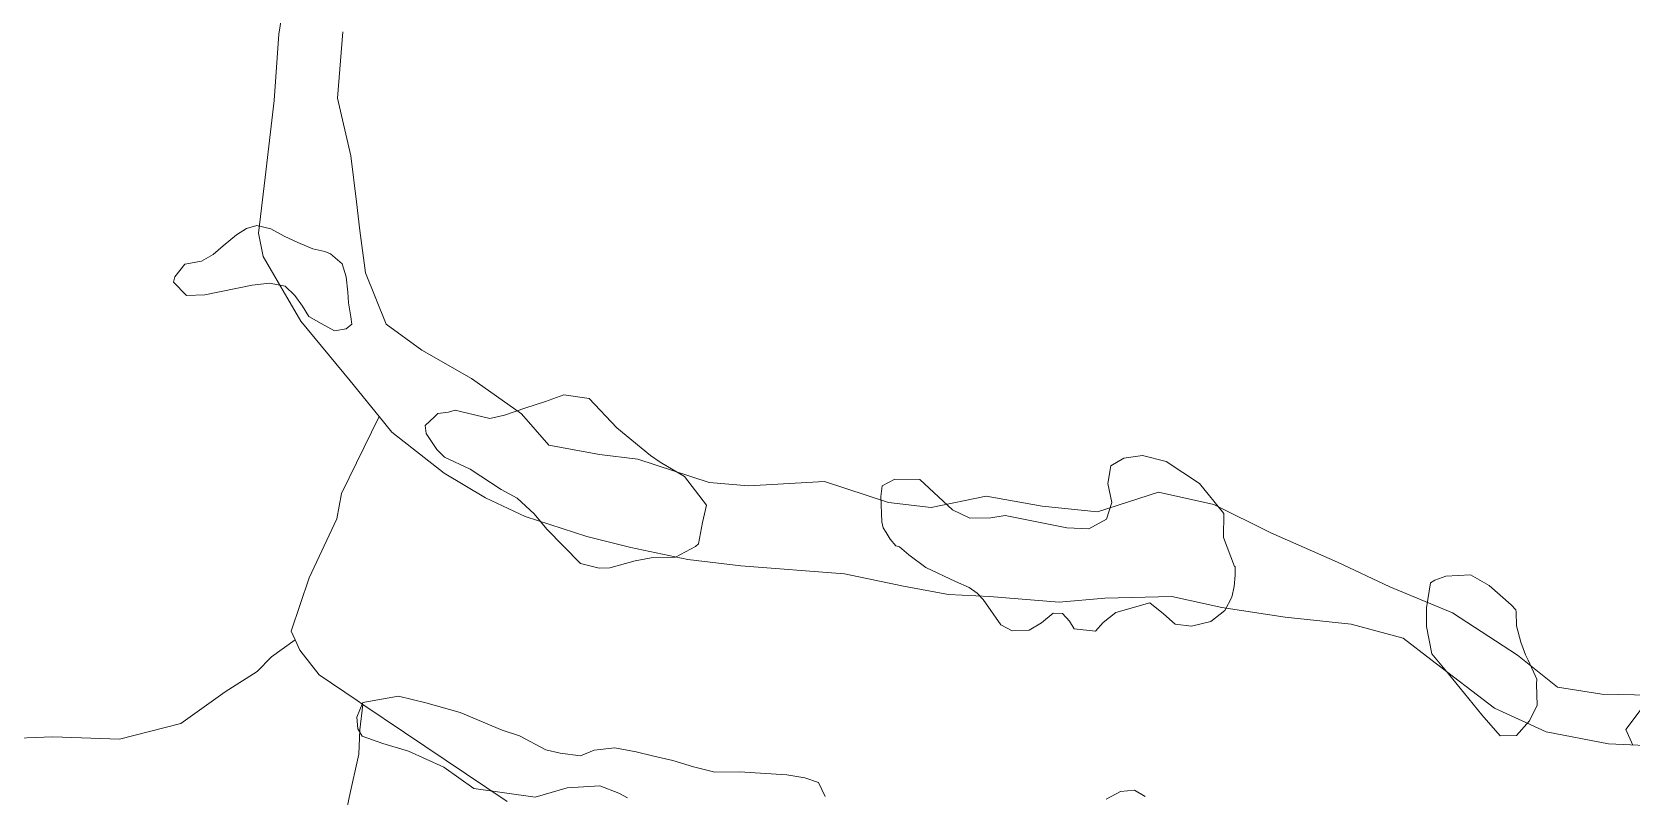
# Model space of a CAD drawing. Header units: metres. Extents: x 4652992 to 4879070, y 2074171 to 2309877.
# Drawn here: x 4653983.8 to 4654093.3, y 2308047.3 to 2308099.7 of the extents above; entities that cross this region are included whole.
import ezdxf

# ---------------------------------------------------------------- set-up
doc = ezdxf.new("R2010")
doc.units = ezdxf.units.M
doc.header["$MEASUREMENT"] = 0
for name, color, linetype, lineweight in [('Level 1', 2, 'Continuous', 0), ('Level 2', 6, 'Continuous', 0), ('Level 40', 1, 'Continuous', 0)]:
    doc.layers.add(name, color=color, linetype=linetype, lineweight=lineweight)

msp = doc.modelspace()

# ---------------------------------------------------------------- linework, layer by layer
at = {"layer": 'Level 1'}
for points in [[(4654016.321474, 2308046.956911, 1300), (4654009.28113, 2308051.699282, 1299), (4654006.436846, 2308053.613454, 1298.5136), (4654006.040721, 2308053.880042, 1298.4458), (4654003.434084, 2308055.63428, 1298), (4654002.118105, 2308057.32593, 1297.7125), (4654001.793787, 2308058.041917, 1297.5744), (4654001.530886, 2308058.622317, 1297.4625), (4654002.766909, 2308062.278506, 1297), (4654004.660708, 2308066.317507, 1295), (4654004.958132, 2308068.072878, 1294), (4654004.958132, 2308068.072878, 1293.95), (4654007.541461, 2308073.332071, 1291.658192)], [(4653961.408877, 2308034.042727, 1326), (4653963.107617, 2308036.947131, 1322.454742), (4653964.748896, 2308039.738448, 1320), (4653965.802355, 2308040.807614, 1319.493645), (4653966.990497, 2308042.281767, 1318.497538), (4653968.779909, 2308043.43091, 1317), (4653972.486696, 2308046.844912, 1313), (4653976.710879, 2308049.04529, 1311), (4653981.617495, 2308051.25928, 1308), (4653985.207522, 2308051.39728, 1306), (4653989.762551, 2308051.240143, 1304), (4653993.970227, 2308052.314717, 1303), (4653997.007693, 2308054.478274, 1301), (4653999.204104, 2308055.861696, 1299), (4654000.173708, 2308056.88373, 1298), (4654001.793787, 2308058.041917, 1297.4687)], [(4653982.575503, 2307989.364077, 1327), (4653984.150088, 2307993.400881, 1325), (4653984.598879, 2307996.577883, 1323), (4653985.008303, 2307998.349489, 1322), (4653987.950075, 2308002.174929, 1321), (4653989.853091, 2308006.141482, 1320), (4653991.779482, 2308008.823305, 1319), (4653992.335696, 2308011.983889, 1318), (4653992.62488, 2308014.379885, 1317), (4653992.934695, 2308017.159121, 1316), (4653992.768313, 2308021.006533, 1314), (4653993.38373, 2308022.831911, 1313), (4653995.033877, 2308025.112307, 1312), (4653997.097719, 2308026.888491, 1311), (4653999.392702, 2308029.946474, 1309), (4654000.727114, 2308032.380678, 1308), (4654003.619875, 2308039.95331, 1305), (4654004.473696, 2308042.207522, 1304), (4654005.483523, 2308047.23633, 1302), (4654006.1449, 2308050.21393, 1300), (4654006.230288, 2308051.878908, 1299), (4654006.436846, 2308053.613454, 1298.445824)]]:
    msp.add_polyline3d(points, dxfattribs=at)
at = {"layer": 'Level 2'}
for points in [[(4654095.7411, 2308050.7353, 1297.6738), (4654091.7157, 2308050.9215, 1297.0738), (4654087.4365, 2308051.7471, 1296.7363), (4654083.9123, 2308053.3487, 1296.6363), (4654079.5581, 2308056.7011, 1296.3238), (4654077.6505, 2308058.1473, 1296.0363), (4654074.1055, 2308059.1111, 1295.8738), (4654069.5667, 2308059.5981, 1295.7113), (4654065.2483, 2308060.2493, 1295.4113), (4654061.8095, 2308061.0051, 1295.2488), (4654057.2273, 2308060.8901, 1295.1613), (4654054.1097, 2308060.6239, 1295.1113), (4654049.3345, 2308061.0121, 1295.0613), (4654046.5185, 2308061.1357, 1294.9613), (4654043.4383, 2308061.7179, 1294.7238), (4654039.4047, 2308062.5485, 1294.4863), (4654032.3117, 2308063.0995, 1293.8488), (4654028.6783, 2308063.5327, 1293.5738), (4654024.7675, 2308064.3659, 1293.1988), (4654021.7557, 2308065.1159, 1292.7238), (4654017.5359, 2308066.4789, 1292.3488), (4654014.8291, 2308067.7711, 1292.1113), (4654011.9973, 2308069.4593, 1291.9613), (4654008.4081, 2308072.2695, 1291.7113), (4654007.5416, 2308073.3319, 1291.6582), (4654007.541461, 2308073.332071, 1291.658192), (4654005.5545, 2308075.7683, 1291.5363), (4654002.1947, 2308079.8725, 1291.4113), (4653999.6083, 2308084.2895, 1291.1363), (4653999.2953, 2308085.8913, 1291.0738), (4653999.7535, 2308089.7037, 1291.0738), (4654000.3575, 2308094.9825, 1290.9988), (4654000.6751, 2308099.5309, 1290.7863), (4654001.2659, 2308103.2519, 1290.6738)], [(4654005.0493, 2308099.6819, 1290.8061), (4654004.7027, 2308095.1291, 1291.0386), (4654005.6067, 2308091.1979, 1291.1125), (4654006.0017, 2308088.0425, 1291.1381), (4654006.2155, 2308086.0699, 1291.2506), (4654006.6071, 2308083.1725, 1291.4589), (4654008.0381, 2308079.6537, 1291.5619), (4654010.4657, 2308077.8699, 1291.7206), (4654013.8607, 2308075.9497, 1291.9362), (4654017.2985, 2308073.5185, 1292.1811), (4654019.1621, 2308071.3621, 1292.3242), (4654022.6415, 2308070.7419, 1292.8318), (4654025.2513, 2308070.4091, 1293.054), (4654030.1477, 2308068.8231, 1293.6162), (4654032.8287, 2308068.5961, 1293.8767), (4654038.0359, 2308068.8865, 1294.4606), (4654042.4157, 2308067.4475, 1294.7039), (4654045.3297, 2308067.0965, 1294.9836), (4654049.1123, 2308067.8781, 1295.0852), (4654052.9463, 2308067.2017, 1295.1449), (4654056.7329, 2308066.7989, 1295.1859), (4654060.9043, 2308068.1459, 1295.3086), (4654064.7007, 2308067.3015, 1295.4461), (4654068.5989, 2308065.3707, 1295.7006), (4654073.1583, 2308063.3607, 1295.8589), (4654076.7413, 2308061.6677, 1295.9978), (4654081.0225, 2308059.8979, 1296.2962), (4654085.4761, 2308056.9911, 1296.6911), (4654088.2301, 2308054.8033, 1296.7827), (4654091.2613, 2308054.3111, 1296.9849), (4654096.8323, 2308054.2111, 1298.0298)]]:
    msp.add_polyline3d(points, dxfattribs=at)
at = {"layer": 'Level 40', "color": 3}
for points in [[(4653993.466781, 2308082.546455, 1302.5637), (4653994.349645, 2308081.632693, 1302.9637), (4653995.621913, 2308081.674096, 1304.5637), (4653998.858723, 2308082.325233, 1303.3637), (4654000.028977, 2308082.472454, 1303.3637), (4654001.113487, 2308082.261398, 1303.3637), (4654001.769213, 2308081.613469, 1303.3637), (4654002.298327, 2308080.888174, 1303.3637), (4654002.725316, 2308080.187869, 1303.3637), (4654003.583087, 2308079.707275, 1303.3637), (4654004.491866, 2308079.214221, 1303.3637), (4654005.279964, 2308079.346537, 1303.3637), (4654005.667655, 2308079.667413, 1302.1637), (4654005.601344, 2308080.169208, 1302.1637), (4654005.451784, 2308081.128158, 1302.1637), (4654005.406591, 2308081.84456, 1302.1637), (4654005.281542, 2308082.906047, 1302.1637), (4654005.005198, 2308083.787521, 1302.1637), (4654004.223249, 2308084.475983, 1302.9637), (4654003.826858, 2308084.627158, 1302.9637), (4654003.00956, 2308084.827105, 1302.9637), (4654001.973536, 2308085.243173, 1302.9637), (4654001.051875, 2308085.685475, 1302.9637), (4654000.142414, 2308086.179011, 1302.9637), (4653999.649339, 2308086.299647, 1303.3095), (4653999.171674, 2308086.416513, 1302.9637), (4653998.47282, 2308086.208034, 1302.9637), (4653997.776047, 2308085.782192, 1302.9637), (4653996.87323, 2308085.022188, 1302.5637), (4653996.19038, 2308084.429834, 1302.5637), (4653995.378624, 2308083.977465, 1302.5637), (4653994.245664, 2308083.766351, 1302.5637), (4653993.552577, 2308082.905191, 1302.5637), (4653993.466781, 2308082.546455, 1302.5637)], [(4654017.586561, 2308073.93038, 1302.1637), (4654016.126807, 2308073.424109, 1302.1637), (4654015.115, 2308073.191903, 1302.1637), (4654013.127115, 2308073.677749, 1302.1637), (4654012.745598, 2308073.770993, 1302.3637), (4654012.292128, 2308073.629364, 1302.5637), (4654011.555847, 2308073.547938, 1302.5637), (4654011.325536, 2308073.321554, 1302.1637), (4654010.703994, 2308072.710608, 1302.5637), (4654010.770632, 2308072.171569, 1302.5637), (4654011.487555, 2308071.081586, 1302.5637), (4654012.014683, 2308070.560744, 1302.5637), (4654013.773062, 2308069.739114, 1302.5637), (4654015.898385, 2308068.341188, 1303.7637), (4654016.992286, 2308067.747837, 1303.7637), (4654018.167345, 2308066.678121, 1303.7637), (4654019.020391, 2308065.621883, 1303.7637), (4654021.331061, 2308063.26702, 1304.1637), (4654022.62041, 2308062.952175, 1304.1637), (4654023.339902, 2308062.972014, 1304.1637), (4654025.080704, 2308063.459358, 1304.1637), (4654026.165889, 2308063.650541, 1304.1637), (4654027.828939, 2308063.692667, 1302.5637), (4654029.215469, 2308064.4264, 1301.3637), (4654029.402295, 2308064.610164, 1302.3637), (4654029.686609, 2308066.078845, 1303.3637), (4654029.949245, 2308067.253754, 1304.1637), (4654028.444963, 2308069.235497, 1305.3637), (4654026.776399, 2308070.216001, 1305.3637), (4654026.121862, 2308070.662338, 1305.3637), (4654023.816326, 2308072.562285, 1305.3637), (4654021.932697, 2308074.572897, 1303.7637), (4654020.191441, 2308074.827868, 1302.1637), (4654018.934213, 2308074.368097, 1302.1637), (4654017.586561, 2308073.93038, 1302.1637)], [(4654057.634729, 2308069.946009, 1304.1637), (4654057.444381, 2308068.750677, 1304.1637), (4654057.703521, 2308067.445417, 1304.1637), (4654057.333378, 2308066.294046, 1304.1637), (4654056.12888, 2308065.633231, 1304.1637), (4654054.625673, 2308065.714132, 1304.1637), (4654052.356182, 2308066.173427, 1304.1637), (4654050.404898, 2308066.544567, 1304.9637), (4654049.420384, 2308066.403481, 1304.9637), (4654047.986604, 2308066.3722, 1304.9637), (4654046.793374, 2308066.950244, 1304.9637), (4654044.559708, 2308069.017706, 1305.3637), (4654042.856887, 2308069.052423, 1305.3637), (4654041.987556, 2308068.597095, 1305.3637), (4654041.905082, 2308067.853971, 1305.3637), (4654041.966532, 2308066.121563, 1305.3637), (4654042.060031, 2308065.717072, 1305.3637), (4654042.264888, 2308065.380778, 1305.3637), (4654042.538026, 2308064.932391, 1305.3637), (4654042.915993, 2308064.472892, 1305.7637), (4654043.168039, 2308064.411298, 1306.1637), (4654043.813937, 2308063.863679, 1306.1637), (4654044.966196, 2308062.997461, 1306.1637), (4654047.003752, 2308062.044884, 1306.1637), (4654047.938062, 2308061.62173, 1306.1637), (4654048.490828, 2308061.226855, 1306.1637), (4654048.906641, 2308060.800495, 1306.1637), (4654050.120382, 2308059.073403, 1305.3637), (4654050.876945, 2308058.657387, 1304.1637), (4654052.053833, 2308058.695555, 1304.1637), (4654052.889774, 2308059.207742, 1304.1637), (4654053.693781, 2308059.857948, 1304.1637), (4654054.336089, 2308059.831271, 1304.1637), (4654054.799514, 2308059.327316, 1304.1637), (4654055.125656, 2308058.791786, 1304.1637), (4654056.579303, 2308058.63203, 1304.1637), (4654057.108642, 2308059.219015, 1304.1637), (4654057.988445, 2308059.915702, 1304.1637), (4654060.314196, 2308060.573636, 1304.5637), (4654061.237717, 2308059.827345, 1304.5637), (4654062.038729, 2308059.111015, 1304.5637), (4654063.170216, 2308058.964681, 1304.5637), (4654064.480313, 2308059.295254, 1304.5637), (4654065.435192, 2308060.037934, 1304.5637), (4654065.914966, 2308060.96176, 1304.5637), (4654066.091138, 2308061.69951, 1304.5637), (4654066.144873, 2308062.467185, 1304.5637), (4654066.154575, 2308063.051041, 1305.7688), (4654066.101592, 2308063.059727, 1306.9637), (4654065.345823, 2308065.052168, 1306.9637), (4654065.380084, 2308066.69215, 1305.3637), (4654063.721545, 2308068.74365, 1304.1637), (4654061.420605, 2308070.261708, 1304.1637), (4654059.802704, 2308070.657519, 1304.1637), (4654058.52635, 2308070.492132, 1304.1637), (4654057.634729, 2308069.946009, 1304.1637)], [(4654079.243654, 2308060.227804, 1308.9637), (4654079.260799, 2308058.95042, 1310.1637), (4654079.618691, 2308057.081234, 1314.1637), (4654079.968807, 2308056.674738, 1314.1637), (4654080.760772, 2308055.710982, 1314.1637), (4654081.842428, 2308054.355571, 1314.1637), (4654083.030232, 2308052.910113, 1314.1637), (4654084.294299, 2308051.458211, 1310.9637), (4654085.403606, 2308051.480486, 1309.7637), (4654086.301957, 2308052.497119, 1306.5637), (4654086.828486, 2308053.57195, 1305.3637), (4654086.784309, 2308055.011835, 1305.3637), (4654086.79648, 2308055.333655, 1305.3637), (4654086.205045, 2308056.647491, 1305.3637), (4654086.033966, 2308057.014113, 1305.3637), (4654085.721106, 2308057.870127, 1305.3637), (4654085.40576, 2308058.986613, 1305.3637), (4654085.381188, 2308059.967053, 1305.3637), (4654085.362683, 2308060.087858, 1305.7637), (4654085.048581, 2308060.443579, 1306.1637), (4654083.534621, 2308061.758146, 1307.7637), (4654082.272159, 2308062.490942, 1309.3637), (4654080.584083, 2308062.389481, 1309.3637), (4654079.817418, 2308062.126912, 1309.3637), (4654079.527253, 2308061.949026, 1309.1637), (4654079.243654, 2308060.227804, 1308.9637)], [(4654038.075012, 2308047.298099, 1305.5435), (4654037.625105, 2308048.260716, 1305.5435), (4654036.680643, 2308048.576361, 1305.5435), (4654035.456668, 2308048.789594, 1305.5435), (4654032.224613, 2308048.987251, 1304.7435), (4654030.519723, 2308048.976034, 1304.7435), (4654029.071966, 2308049.329092, 1304.7435), (4654027.643381, 2308049.762882, 1304.7435), (4654026.35629, 2308050.076762, 1304.7435), (4654025.149561, 2308050.371044, 1304.7435), (4654023.682093, 2308050.643496, 1304.7435), (4654022.278987, 2308050.47315, 1304.7435), (4654021.339297, 2308050.104347, 1304.7435), (4654019.93271, 2308050.276474, 1304.7435), (4654018.966999, 2308050.511944, 1304.7435), (4654017.151192, 2308051.467279, 1304.7435), (4654015.963157, 2308051.842408, 1304.7435), (4654013.10053, 2308053.053094, 1304.7435), (4654010.750534, 2308053.714378, 1304.3435), (4654008.870935, 2308054.18046, 1303.1435), (4654006.42243, 2308053.751618, 1302.7435), (4654006.009265, 2308052.73836, 1302.7435), (4654006.077315, 2308051.950544, 1302.7435), (4654006.384308, 2308051.447253, 1302.7435), (4654007.799138, 2308050.930998, 1302.7435), (4654009.556184, 2308050.417023, 1302.7435), (4654011.985748, 2308049.308546, 1305.1435), (4654014.026775, 2308047.865686, 1309.1435), (4654018.223404, 2308047.251568, 1312.7435), (4654020.427745, 2308047.894018, 1313.1435), (4654022.648076, 2308048.028081, 1313.1435), (4654023.961838, 2308047.538886, 1313.1435), (4654024.559861, 2308047.224222, 1313.1435)], [(4654094.014952, 2308053.375081, 1308.9637), (4654092.898846, 2308051.894254, 1310.5637), (4654093.387769, 2308050.833649, 1311.7637)], [(4654060.000919, 2308047.314666, 1305.9435), (4654059.256915, 2308047.751801, 1305.9435), (4654058.298128, 2308047.64499, 1305.9435), (4654057.323337, 2308047.116077, 1305.9435)]]:
    msp.add_polyline3d(points, dxfattribs=at)

doc.saveas('drawing.dxf')
